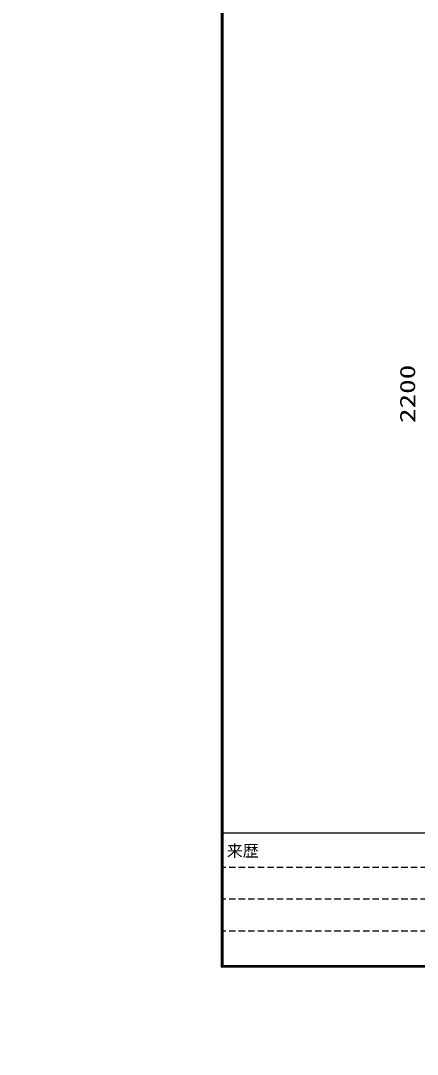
# Model space of a CAD drawing. Units: millimetres, scale not verified. Extents: x -8915 to 8404, y -6690 to 5387.
# Drawn here: x -8915 to -6676, y -6690 to -849 of the extents above; entities that cross this region are included whole.
import ezdxf
from ezdxf.enums import TextEntityAlignment as Align

# ---------------------------------------------------------------- set-up
doc = ezdxf.new("R2010")
doc.units = ezdxf.units.MM
doc.header["$LTSCALE"] = 30
doc.linetypes.add('DASHED1', pattern=[1.8, 1.2, -0.6])
for name, color, linetype, lineweight in [('0-0_KUTAI', 4, 'Continuous', 25), ('0-6_SUNPO', 7, 'Continuous', 25), ('0-7_07', 7, 'Continuous', 25)]:
    doc.layers.add(name, color=color, linetype=linetype, lineweight=lineweight)
doc.styles.add('MS Gothic', font='')
doc.styles.add('ＭＳ ゴシック', font='')
doc.styles.get('MS Gothic').set_extended_font_data('MS Gothic')
doc.styles.get('ＭＳ ゴシック').set_extended_font_data('MS Gothic')

msp = doc.modelspace()

# ---------------------------------------------------------------- linework, layer by layer
at = {"layer": '0-0_KUTAI', "color": 7}
msp.add_solid([(-8914.63, -6690.33), (-8914.63, -6690.33), (-8914.63, -6690.33)], dxfattribs=at)
at = {"layer": '0-0_KUTAI'}
msp.add_solid([(-8914.63, -6690.33), (-8914.63, -6690.33), (-8914.63, -6690.33)], dxfattribs=at)
at = {"layer": '0-7_07'}
for p, q in [((-7783.03, 5387.08), (-7783.03, -6197.73)), ((-7782.43, 5386.48), (-7782.43, -6197.13)), ((-7781.83, 5385.88), (-7781.83, -6196.53)), ((-7781.23, 5385.28), (-7781.23, -6195.93)), ((-7780.63, 5384.68), (-7780.63, -6195.33)), ((-7780.03, 5384.08), (-7780.03, -6194.73)), ((-7779.43, 5383.48), (-7779.43, -6194.13)), ((-7778.83, 5382.88), (-7778.83, -6193.53)), ((-7778.23, 5382.28), (-7778.23, -6192.93)), ((-7777.63, 5381.68), (-7777.63, -6192.33)), ((-7777.03, 5381.08), (-7777.03, -6191.73)), ((-7776.43, 5380.48), (-7776.43, -6191.13)), ((-7775.83, 5379.88), (-7775.83, -6190.53)), ((-7775.23, 5379.28), (-7775.23, -6189.93)), ((-7774.63, 5378.68), (-7774.63, -6189.33)), ((-7774.63, -5439.33), (8395.37, -5439.33)), ((8397.17, -6191.13), (-7776.43, -6191.13)), ((8396.57, -6190.53), (-7775.83, -6190.53)), ((8395.97, -6189.93), (-7775.23, -6189.93)), ((-7774.63, -6189.33), (8395.37, -6189.33)), ((8403.77, -6197.73), (-7783.03, -6197.73)), ((8403.17, -6197.13), (-7782.43, -6197.13)), ((8402.57, -6196.53), (-7781.83, -6196.53)), ((8401.97, -6195.93), (-7781.23, -6195.93)), ((8401.37, -6195.33), (-7780.63, -6195.33)), ((8400.77, -6194.73), (-7780.03, -6194.73)), ((8400.17, -6194.13), (-7779.43, -6194.13)), ((8399.57, -6193.53), (-7778.83, -6193.53)), ((8398.97, -6192.93), (-7778.23, -6192.93)), ((8398.37, -6192.33), (-7777.63, -6192.33)), ((8397.77, -6191.73), (-7777.03, -6191.73))]:
    msp.add_line(p, q, dxfattribs=at)
at = {"layer": '0-7_07', "linetype": 'DASHED1'}
for p, q in [((235.37, -5634.33), (-7774.63, -5634.33)), ((235.37, -5814.33), (-7774.63, -5814.33)), ((235.37, -5994.33), (-7774.63, -5994.33))]:
    msp.add_line(p, q, dxfattribs=at)

# ---------------------------------------------------------------- texts
at = {"layer": '0-6_SUNPO', "color": 3, "style": 'ＭＳ ゴシック', "width": 1.4}
msp.add_text('2200', height=86.59, rotation=90, dxfattribs=at).set_placement((-6662.33, -3123.02), align=Align.BOTTOM_LEFT)
at = {"layer": '0-7_07', "style": 'MS Gothic'}
msp.add_text('来歴', height=65.98, dxfattribs=at).set_placement((-7751.61, -5592.87), align=Align.BOTTOM_LEFT)

doc.saveas('drawing.dxf')
